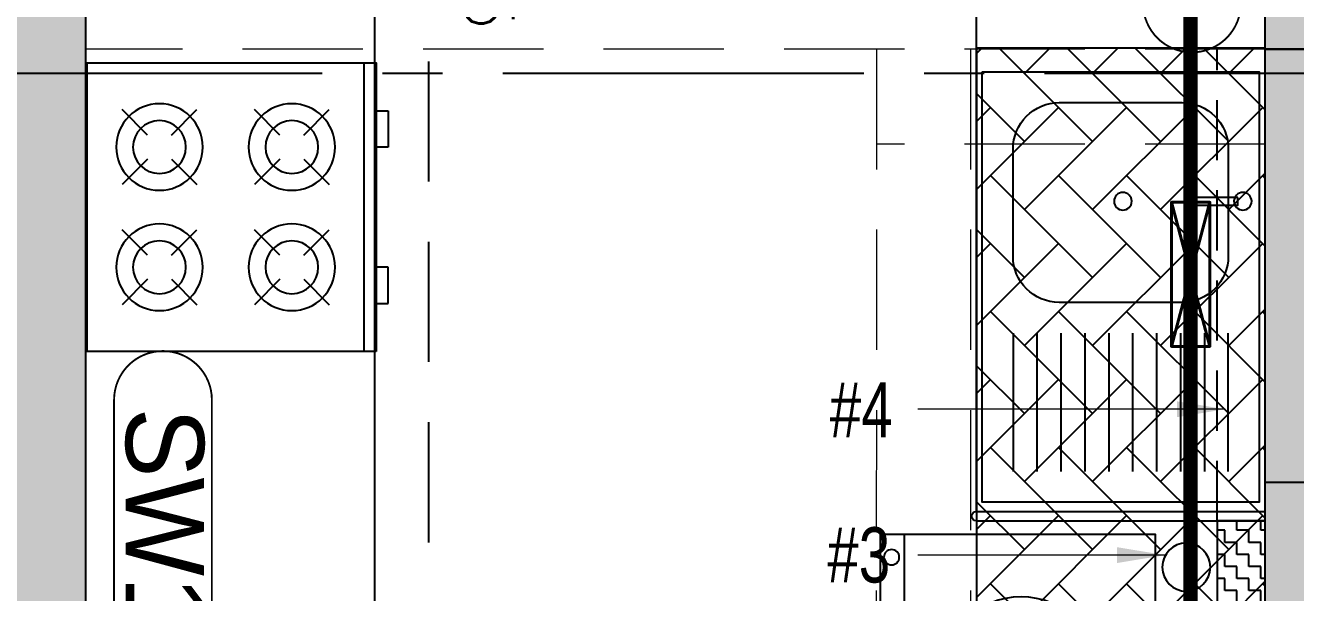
# Model space of a CAD drawing. Header units: millimetres. Extents: x -414464 to 1686, y -90036 to 108605.
# Drawn here: x -103867 to -101228, y -70755 to -69575 of the extents above; entities that cross this region are included whole.
import ezdxf

# ---------------------------------------------------------------- set-up
doc = ezdxf.new("R2010")
doc.units = ezdxf.units.MM
doc.header["$LTSCALE"] = 1000
doc.header["$MEASUREMENT"] = 0
for name, pattern in [('$1$AUDIT_D_120904163729-0', [0]), ('$36$HIDDEN', [0.375, 0.25, -0.125]), ('2BHK-A - BACK$1$HIDDEN', [0.375, 0.25, -0.125]), ('AUDIT_D_120904163729-0', [0]), ('T8(T9 IS SIMILAR) - DIMENSION & TEXTING$1$( Hidden )', [0.375, 0.25, -0.125]), ('T8(T9 IS SIMILAR) - DIMENSION & TEXTING$1$1', [0]), ('T8(T9 IS SIMILAR) - DIMENSION & TEXTING$1$AUDIT_D_120904163729-0', [0]), ('T8(T9 IS SIMILAR) - DIMENSION & TEXTING$1$HIDDEN', [0.375, 0.25, -0.125]), ('T8(T9 IS SIMILAR)$1$$0$HIDDEN', [0.375, 0.25, -0.125]), ('T8(T9 IS SIMILAR)$1$HIDDEN', [0.375, 0.25, -0.125]), ('T8_REFUGE COLUMNS$1$CENTER2', [1.125, 0.75, -0.125, 0.125, -0.125])]:
    doc.linetypes.add(name, pattern=pattern)
doc.layers.get('0').update_dxf_attribs({"linetype": 'AUDIT_D_120904163729-0'})
for name, color, linetype in [('$0$A-HATCH -160', 251, '$1$AUDIT_D_120904163729-0'), ('$21$A-DIMENSIONS', 2, '$36$HIDDEN'), ('2BHK-A - BACK$1$A-DECK SUNK 125', 8, 'Continuous'), ('2BHK-A - BACK$1$a-KIT FIX', 251, 'Continuous'), ('2BHK-A - BACK$1$A-SERVICES CUTOUT', 8, 'Continuous'), ('2BHK-A - BACK$1$LEDGE WALL', 5, 'Continuous'), ('a-rcc', 3, 'Continuous'), ('T8(T9 IS SIMILAR) - DIMENSION & TEXTING$1$A-DIMENSIONS', 2, 'T8(T9 IS SIMILAR) - DIMENSION & TEXTING$1$HIDDEN'), ('T8(T9 IS SIMILAR) - DIMENSION & TEXTING$1$A-FIRE FIGHTING', 7, 'T8(T9 IS SIMILAR) - DIMENSION & TEXTING$1$AUDIT_D_120904163729-0'), ('T8(T9 IS SIMILAR)$1$$6$a-beam 2', 50, 'Continuous'), ('T8_REFUGE COLUMNS$1$A-CENTERLINE', 193, 'T8_REFUGE COLUMNS$1$CENTER2'), ('T8_REFUGE COLUMNS$1$A-RCC COLS', 3, 'Continuous'), ('T8_TYPICAL COLUMNS$1$A-RCC COLS', 3, 'Continuous')]:
    doc.layers.add(name, color=color, linetype=linetype)
for name, color, linetype, lineweight in [('T8(T9 IS SIMILAR) - DIMENSION & TEXTING$1$R0-18-10-2014-T1-1st Podium Floor Plan$0$Text', 2, 'Continuous', 0), ('T8(T9 IS SIMILAR) - DIMENSION & TEXTING$1$U-IPD-WS-FIRE', 1, 'Continuous', 40), ('T8(T9 IS SIMILAR)$1$D&W', 8, 'Continuous', 25), ('T8(T9 IS SIMILAR)$1$SCPL BEAM', 191, 'T8(T9 IS SIMILAR)$1$$0$HIDDEN', 13), ('T8_REFUGE COLUMNS$1$A-COLUMN NO size reduce', 81, 'Continuous', 25)]:
    doc.layers.add(name, color=color, linetype=linetype, lineweight=lineweight)
for name, color, linetype, lineweight, true_color in [('T8(T9 IS SIMILAR) - DIMENSION & TEXTING$1$U-IPD-SP-SLEV-80', 7, 'T8(T9 IS SIMILAR) - DIMENSION & TEXTING$1$1', 40, 0x10d54b), ('T8_REFUGE COLUMNS$1$COL-HATCH', 7, 'Continuous', 25, 0xa3a3a3), ('T8_TYPICAL COLUMNS$1$$0$COL-HATCH', 7, 'Continuous', 25, 0xa3a3a3)]:
    doc.layers.add(name, color=color, linetype=linetype, lineweight=lineweight, true_color=true_color)
doc.styles.add('T8(T9 IS SIMILAR) - DIMENSION & TEXTING$1$ARIAL ARROW', font='swisscl.ttf')
doc.styles.add('T8(T9 IS SIMILAR) - DIMENSION & TEXTING$1$Romans 1', font='romans.shx', dxfattribs={"height": 100})
doc.styles.add('T8(T9 IS SIMILAR) - DIMENSION & TEXTING$1$Tahoma', font='tahoma.ttf')
doc.styles.add('T8_REFUGE COLUMNS$1$STANDARD', font='GOTHIC.TTF')
doc.dimstyles.new('T8(T9 IS SIMILAR) - DIMENSION & TEXTING$1$ALPINE S', dxfattribs={"dimscale": 0, "dimtxt": 100, "dimasz": 75, "dimexe": 0, "dimexo": 0, "dimgap": 75, "dimtad": 1, "dimdec": 0, "dimzin": 0, "dimdsep": 46, "dimtxsty": 'T8(T9 IS SIMILAR) - DIMENSION & TEXTING$1$Romans 1', "dimblk": 'T8(T9 IS SIMILAR) - DIMENSION & TEXTING$1$_ArchTick', "dimcen": 0.09, "dimclrd": 256, "dimclre": 256, "dimclrt": 7, "dimadec": 0, "dimazin": 0, "dimtfac": 1, "dimtdec": 0, "dimtofl": 0, "dimtmove": 1, "dimatfit": 0, "dimldrblk": 'T8(T9 IS SIMILAR) - DIMENSION & TEXTING$1$_Open90', "dimfxl": 1, "dimtolj": 1, "dimtzin": 0, "dimarcsym": 0})
doc.dimstyles.new('T8(T9 IS SIMILAR) - DIMENSION & TEXTING$1$SAMATA STD', dxfattribs={"dimtxt": 100, "dimasz": 50, "dimexe": 50, "dimexo": 50, "dimgap": 10, "dimtad": 0, "dimdec": 0, "dimrnd": 5, "dimzin": 0, "dimdsep": 46, "dimtxsty": 'T8(T9 IS SIMILAR) - DIMENSION & TEXTING$1$Tahoma', "dimblk": 'T8(T9 IS SIMILAR) - DIMENSION & TEXTING$1$_Origin2', "dimcen": -50, "dimdle": 50, "dimclrd": 7, "dimclre": 7, "dimclrt": 7, "dimadec": 0, "dimazin": 0, "dimtfac": 1, "dimtdec": 0, "dimtmove": 1, "dimatfit": 3, "dimfxl": 150, "dimtfill": 1, "dimtolj": 1, "dimtzin": 0, "dimlwd": -1, "dimlwe": -1, "dimarcsym": 0})

# ---------------------------------------------------------------- blocks, each defined once
blk = doc.blocks.new('T8_REFUGE COLUMNS')
at = {"layer": 'T8_REFUGE COLUMNS$1$COL-HATCH', "linetype": 'ByBlock'}
h = blk.add_hatch(color=256, dxfattribs=at)
h.dxf.hatch_style = 1
h.paths.add_polyline_path([(1209602.069074491, -5706299.863253396), (1209852.069074491, -5706299.863253396), (1209852.069074491, -5708099.863253396), (1209602.069074491, -5708099.863253396)])
h = blk.add_hatch(color=256, dxfattribs=at)
h.dxf.hatch_style = 1
h.paths.add_polyline_path([(1212262.093489846, -5708099.863253396), (1210752.093489846, -5708099.863253396), (1210752.093489846, -5707849.863253396), (1212262.093489846, -5707849.863253396)])
h = blk.add_hatch(color=256, dxfattribs=at)
h.dxf.hatch_style = 1
h.paths.add_polyline_path([(1207452.069074491, -5710799.863253397), (1211787.069074492, -5710799.8632534), (1211787.069074492, -5710549.863253399), (1207452.069074491, -5710549.863253396)])
at = {"layer": 'T8_REFUGE COLUMNS$1$A-CENTERLINE'}
blk.add_line((1209902.069074492, -5728808.541404216), (1209902.069074492, -5698573.632249597), dxfattribs=at)
at = {"layer": 'T8_REFUGE COLUMNS$1$A-COLUMN NO size reduce', "linetype": 'ByBlock', "const_width": 3.9}
for points in [[(1209156.679265389, -5708353.553419402, -1), (1209156.679265389, -5708150.378708321), (1209756.879809237, -5708150.378708321, -1), (1209756.879809237, -5708353.553419403)], [(1210581.067396513, -5710491.063346919, -1), (1210581.067396513, -5710287.888635837), (1211185.134357764, -5710287.888635837, -1), (1211185.134357763, -5710491.063346918)]]:
    blk.add_lwpolyline(points, format="xyb", close=True, dxfattribs=at)
at = {"layer": 'T8_REFUGE COLUMNS$1$A-RCC COLS', "linetype": 'ByBlock'}
for points in [[(1209602.069074491, -5706299.863253396), (1209852.069074491, -5706299.863253396), (1209852.069074491, -5708099.863253396), (1209602.069074491, -5708099.863253396)], [(1212262.093489846, -5708099.863253396), (1210752.093489846, -5708099.863253396), (1210752.093489846, -5707849.863253396), (1212262.093489846, -5707849.863253396)], [(1207452.069074491, -5710799.863253397), (1211787.069074492, -5710799.8632534), (1211787.069074492, -5710549.863253399), (1207452.069074491, -5710549.863253396)]]:
    blk.add_lwpolyline(points, close=True, dxfattribs=at)
at = {"layer": 'T8_REFUGE COLUMNS$1$A-COLUMN NO size reduce', "linetype": 'ByBlock', "insert": (1210597.317396513, -5710304.138635837), "char_height": 162.5, "attachment_point": 1, "style": 'T8_REFUGE COLUMNS$1$STANDARD'}
blk.add_mtext_dynamic_manual_height_columns('SW16', width=444.6849770843983, gutter_width=500, heights=[0], dxfattribs=at)
blk = doc.blocks.new('T8_TYPICAL COLUMNS')
at = {"layer": 'T8_TYPICAL COLUMNS$1$$0$COL-HATCH', "linetype": 'ByBlock'}
h = blk.add_hatch(color=256, dxfattribs=at)
h.dxf.hatch_style = 1
h.paths.add_polyline_path([(1200282.240084554, -5707850.314303478), (1202692.264499909, -5707850.314303478), (1202692.264499909, -5708100.314303478), (1200282.240084554, -5708100.314303478)])
h.paths.add_polyline_path([(1209852.264499908, -5708100.314303478), (1212262.288915263, -5708100.314303478), (1212262.288915263, -5707850.314303478), (1209852.264499908, -5707850.314303478)])
at = {"layer": 'T8_TYPICAL COLUMNS$1$A-RCC COLS', "linetype": 'ByBlock'}
blk.add_lwpolyline([(1209852.264499908, -5708100.314303478), (1212262.288915263, -5708100.314303478), (1212262.288915263, -5707850.314303478), (1209852.264499908, -5707850.314303478)], close=True, dxfattribs=at)
blk.add_blockref('T8_REFUGE COLUMNS', (0, 0), dxfattribs=at)
blk = doc.blocks.new('2BHK-A - BACK$1$RANGE-flat-1')
at = {"color": 0, "linetype": 'ByBlock'}
for p, q in [((-575, -600), (-575, 0)), ((-600, -100), (-625, -100)), ((-625, -100), (-625, -175)), ((-450, -150), (-502.7817459305516, -97.21825406979768)), ((-400, -150), (-347.2182540694484, -97.21825406979768)), ((-175, -150), (-227.7817459305516, -97.21825406979768)), ((-125, -150), (-72.21825406944843, -97.21825406979768)), ((-625, -175), (-600, -175)), ((-450, -200), (-502.7817459305516, -252.7817459302023)), ((-400, -200), (-347.2182540694484, -252.7817459302023)), ((-175, -200), (-227.7817459305516, -252.7817459302023)), ((-125, -200), (-72.21825406944843, -252.7817459302023)), ((-450, -400), (-502.7817459305516, -347.2182540697977)), ((-400, -400), (-347.2182540694484, -347.2182540697977)), ((-175, -400), (-227.7817459305516, -347.2182540697977)), ((-125, -400), (-72.21825406944843, -347.2182540697977)), ((-625, -425), (-600, -425)), ((-625, -500), (-625, -425)), ((-450, -450), (-502.7817459305516, -502.7817459302021)), ((-400, -450), (-347.2182540694484, -502.7817459302021)), ((-175, -450), (-227.7817459305516, -502.7817459302021)), ((-125, -450), (-72.21825406944843, -502.7817459302021)), ((-600, -500), (-625, -500))]:
    blk.add_line(p, q, dxfattribs=at)
blk.add_lwpolyline([(-600, -600), (0, -600), (0, 0), (-600, 0)], close=True, dxfattribs=at)
for centre, radius in [((-425, -175), 90), ((-150, -175), 90), ((-425, -175), 55), ((-150, -175), 55), ((-425, -425), 90), ((-150, -425), 90), ((-425, -425), 55), ((-150, -425), 55)]:
    blk.add_circle(centre, radius, dxfattribs=at)
blk = doc.blocks.new('2BHK-A - BACK$1$SINK1-flat-1')
at = {"color": 0, "linetype": 'ByBlock'}
for p, q in [((-275.0000000046566, -50.00000000279397), (-49.99999999813735, -50.00000000279397)), ((-275.0000000046566, -88.88880000263453), (-49.99999999813735, -88.88880000263453)), ((-275.0000000046566, -127.7776000024751), (-49.99999999813735, -127.7776000024751)), ((-275.0000000046566, -166.666400003247), (-49.99999999813735, -166.666400003247)), ((-275.0000000046566, -205.5552000030875), (-49.99999999813735, -205.5552000030875)), ((-275.0000000046566, -244.4440000030445), (-49.99999999813735, -244.4440000030445)), ((-275.0000000046566, -283.3328000027686), (-49.99999999813735, -283.3328000027686)), ((-275.0000000046566, -322.2216000026092), (-49.99999999813735, -322.2216000026092)), ((-275.0000000046566, -361.1104000024498), (-49.99999999813735, -361.1104000024498)), ((-49.99999999813735, -400.0000000083819), (-275.0000000046566, -400.0000000083819))]:
    blk.add_line(p, q, dxfattribs=at)
for points in [[(-700.000000002794, 0), (-700.000000002794, -449.999999997206), (0, -449.999999997206), (0, 0)], [(-495.882251854986, -415.5747385367285), (-495.882251854986, -336.0838437867351), (-483.0661381296813, -336.0838437867351), (-483.0661381296813, -415.5747385367285)]]:
    blk.add_lwpolyline(points, close=True, dxfattribs=at)
blk.add_lwpolyline([(-400, -50.00000000279397), (-575, -50.00000000279397, 0.4142135623730951), (-650.0000000046566, -125), (-650.0000000046566, -324.999999997206, 0.4142135623730951), (-575, -400.0000000083819), (-400, -400.0000000083819, 0.4142135623730951), (-325.000000002794, -324.999999997206), (-325.000000002794, -125, 0.4142135623730875)], format="xyb", close=True, dxfattribs=at)
for centre in [(-489.4741949923337, -228.5798256844282), (-489.4741949923337, -423.5986879415577)]:
    blk.add_circle(centre, 14.39275219105184, dxfattribs=at)
blk = doc.blocks.new('2BHK-A - BACK$1$WM-flat-1')
at = {"layer": '2BHK-A - BACK$1$a-KIT FIX'}
blk.add_line((-110.3425776257645, -114.8052598498761), (-680.6954879406837, -114.8052598498761), dxfattribs=at)
blk.add_lwpolyline([(-680.6954879406837, -64.80525984987615), (-680.6954879406837, -635.1581701645628), (-110.3425776257645, -635.1581701645628), (-110.3425776257645, -64.80525984987615)], close=True, dxfattribs=at)
for centre, radius in [((-632.5945640295978, -87.86119951773433), 15.90515277803484), ((-518.9811874706065, -87.86119951773433), 15.90515277803484), ((-272.0568780959584, -87.86119951773433), 15.90515277803484), ((-158.4435015368508, -87.86119951773433), 15.90515277803484), ((-389.9216592886951, -356.8034508628771), 160.3296792248438), ((-389.9216592886951, -356.8034508628771), 148.3296792248438)]:
    blk.add_circle(centre, radius, dxfattribs=at)
blk = doc.blocks.new('2BHK-A - BACK')
at = {"layer": '2BHK-A - BACK$1$A-DECK SUNK 125'}
h = blk.add_hatch(dxfattribs=at)
h.set_pattern_fill('AR-HBONE', color=256, scale=25)
h.set_pattern_definition([(45.00000000000001, (54492.61553337798, 14881.46154749021), (1.110223024625157e-14, 141.4213562373095), [299.9999999999999, -99.99999999999997]), (135, (54563.32621150278, 14952.17222561501), (1.110223024625157e-14, 141.4213562373095), [299.9999999999996, -99.9999999999999])])
h.paths.add_polyline_path([(1202694.677079449, -5708699.549002734), (1200917.101664519, -5708699.549002734), (1200917.101664519, -5708199.639574373), (1201431.741588541, -5708199.639574373), (1201431.741588541, -5708099.639574374), (1202694.677079449, -5708099.863638652)])
at = {"layer": '2BHK-A - BACK$1$LEDGE WALL'}
h = blk.add_hatch(dxfattribs=at)
h.set_pattern_fill('ZIGZAG', color=8, scale=200, angle=270)
h.set_pattern_definition([(270, (6.51925802230835e-09, 0), (25, -25), [25, -25]), (9.213864076586625e-15, (6.51925802230835e-09, -25), (25, 24.99999999999999), [25, -25])])
h.paths.add_polyline_path([(1201711.819059505, -5708099.863253389), (1201711.819059505, -5708199.863253389), (1201531.741556142, -5708199.831359789), (1201531.72387907, -5708299.639574373), (1200917.07609995, -5708299.70281983), (1200917.053730198, -5708199.74192421), (1201431.741588541, -5708199.639574373), (1201431.741588541, -5708099.639574374)])
at = {"layer": '2BHK-A - BACK$1$a-KIT FIX', "color": 1}
for p, q in [((1201711.819059505, -5708699.549002734), (1201711.819059505, -5708099.876273969)), ((1201731.819059505, -5708699.549002734), (1201731.819059505, -5708099.876273969)), ((1201731.819059505, -5708699.549002734), (1204892.10168518, -5708699.549002734)), ((1200917.101664518, -5709949.549002735), (1203922.104480745, -5709949.549002733))]:
    blk.add_line(p, q, dxfattribs=at)
blk.add_arc((1201721.819059505, -5708699.549002734), 10, 180, 0, dxfattribs=at)
at = {"layer": '2BHK-A - BACK$1$A-SERVICES CUTOUT', "ltscale": 5}
blk.add_lwpolyline([(1202694.677079449, -5708699.549002734), (1200917.101664519, -5708699.549002734), (1200917.101664519, -5708199.639574373), (1201431.741588541, -5708199.639574373), (1201431.741588541, -5708099.639574374), (1202694.677079449, -5708099.863638652)], close=True, dxfattribs=at)
at = {"layer": '2BHK-A - BACK$1$LEDGE WALL'}
blk.add_lwpolyline([(1201711.819059505, -5708099.863253389), (1201711.819059505, -5708199.863253389), (1201531.741556142, -5708199.831359789), (1201531.741556142, -5708199.831359789), (1201531.72387907, -5708299.639574373), (1200917.07609995, -5708299.70281983), (1200917.053730198, -5708199.74192421), (1201431.741588541, -5708199.639574373), (1201431.741588541, -5708099.639574374)], close=True, dxfattribs=at)
at = {"layer": '2BHK-A - BACK$1$LEDGE WALL', "linetype": '2BHK-A - BACK$1$HIDDEN', "ltscale": 0.5}
blk.add_lwpolyline([(1201711.819059505, -5708199.863253389), (1202694.677079449, -5708199.863253389), (1202694.677079449, -5708099.863253389)], dxfattribs=at)
at = {"layer": '2BHK-A - BACK$1$LEDGE WALL'}
blk.add_circle((1201615.761977589, -5708263.718255774), 50, dxfattribs=at)
at = {"layer": '2BHK-A - BACK$1$a-KIT FIX', "extrusion": (0, 0, -1), "xscale": -1.277777777785371, "yscale": 1.277777777785371, "zscale": -1.277777777785371, "rotation": 180}
blk.add_blockref('2BHK-A - BACK$1$SINK1-flat-1', (-1201750.981922961, -5708687.549002734), dxfattribs=at)
at = {"layer": '2BHK-A - BACK$1$a-KIT FIX', "extrusion": (0, 0, -1), "xscale": -1, "zscale": -1}
for name, p, rotation in [('2BHK-A - BACK$1$WM-flat-1', (-1201003.747279975, -5708963.747979967, -2.950605870744027e-09), 180), ('2BHK-A - BACK$1$RANGE-flat-1', (-1202664.237031618, -5710546.773850534), 90)]:
    blk.add_blockref(name, p, dxfattribs=dict(at, rotation=rotation))
blk = doc.blocks.new('T8(T9 IS SIMILAR) - DIMENSION & TEXTING$1$_ArchTick')
at = {"color": 0, "linetype": 'ByBlock', "const_width": 0.15}
blk.add_lwpolyline([(-0.5, -0.5), (0.5, 0.5)], dxfattribs=at)
blk = doc.blocks.new('*D1523')
at = {"layer": 'T8(T9 IS SIMILAR) - DIMENSION & TEXTING$1$A-DIMENSIONS', "linetype": 'T8(T9 IS SIMILAR) - DIMENSION & TEXTING$1$HIDDEN', "lineweight": -2, "transparency": 16777216}
for p, q in [((1207652.264499908, -5709960.771530651), (1207652.264499908, -5709836.912851391)), ((1211627.264520543, -5709960.771530651), (1211627.264520543, -5709836.912851391))]:
    blk.add_line(p, q, dxfattribs=at)
at = {"layer": 'T8(T9 IS SIMILAR) - DIMENSION & TEXTING$1$A-DIMENSIONS', "lineweight": -2, "transparency": 16777216}
blk.add_line((1211627.264520543, -5709836.912851391), (1207652.264499908, -5709836.912851391), dxfattribs=at)
at = {"layer": 'T8(T9 IS SIMILAR) - DIMENSION & TEXTING$1$A-DIMENSIONS', "linetype": 'ByBlock', "lineweight": -2, "transparency": 16777216, "xscale": 75, "yscale": 75, "zscale": 75, "rotation": 180}
blk.add_blockref('T8(T9 IS SIMILAR) - DIMENSION & TEXTING$1$_ArchTick', (1207652.264499908, -5709836.912851391), dxfattribs=at)
at = {"layer": 'T8(T9 IS SIMILAR) - DIMENSION & TEXTING$1$A-DIMENSIONS', "linetype": 'ByBlock', "lineweight": -2, "transparency": 16777216, "xscale": 75, "yscale": 75, "zscale": 75}
blk.add_blockref('T8(T9 IS SIMILAR) - DIMENSION & TEXTING$1$_ArchTick', (1211627.264520543, -5709836.912851391), dxfattribs=at)
at = {"layer": 'T8(T9 IS SIMILAR) - DIMENSION & TEXTING$1$A-DIMENSIONS', "color": 7, "linetype": 'ByBlock', "transparency": 16777216, "insert": (1209639.764510226, -5709711.912851391), "char_height": 100, "attachment_point": 5, "style": 'T8(T9 IS SIMILAR) - DIMENSION & TEXTING$1$Romans 1'}
blk.add_mtext('\\A1;3975', dxfattribs=at)
blk = doc.blocks.new('T8(T9 IS SIMILAR) - DIMENSION & TEXTING$1$_Open90')
at = {"color": 0, "linetype": 'ByBlock', "lineweight": -2}
for p, q in [((-0.5, 0.5), (0, 0)), ((0, 0), (-1, 0)), ((0, 0), (-0.5, -0.5))]:
    blk.add_line(p, q, dxfattribs=at)
blk = doc.blocks.new('T8(T9 IS SIMILAR) - DIMENSION & TEXTING$1$A$C7A147FD6')
at = {"layer": 'T8(T9 IS SIMILAR) - DIMENSION & TEXTING$1$U-IPD-SP-SLEV-80', "elevation": -1.280640394193051}
blk.add_lwpolyline([(2717.742257467791, 7079.30076214968), (3017.742257416219, 7079.306325234124), (3017.740773927042, 7159.306325220386), (2717.740773978614, 7159.300762135943), (2717.742257467791, 7079.30076214968), (3017.740773927042, 7159.306325220386), (3017.742257416219, 7079.306325234124), (2717.740773978614, 7159.300762135943)], dxfattribs=at)
at = {"layer": 'T8(T9 IS SIMILAR) - DIMENSION & TEXTING$1$U-IPD-WS-FIRE', "color": 9, "linetype": 'T8(T9 IS SIMILAR) - DIMENSION & TEXTING$1$( Hidden )', "ltscale": 2, "true_color": 0xafd9aa, "const_width": 30, "elevation": -1.280640394193051}
blk.add_lwpolyline([(5416.143143008521, 12094.46746089714), (5678.290676809702, 12094.45551632807), (5678.206848728965, 10254.68009201626), (4030.810835048294, 10254.75515446367), (3869.214932139817, 10254.76251746799), (3869.146918561863, 8762.068086840824), (3869.072052810458, 7118.988961644529), (-58.24050612232531, 7119.167906895047), (-58.36257985321572, 4440.014953617007), (-2302.00213282305, 4440.014953617007)], dxfattribs=at)
blk = doc.blocks.new('T8(T9 IS SIMILAR) - DIMENSION & TEXTING$1$_Origin2')
at = {"color": 0, "linetype": 'ByBlock', "lineweight": -2}
blk.add_line((-0.5, 0), (-1, 0), dxfattribs=at)
for radius in [0.5, 0.25]:
    blk.add_circle((0, 0), radius, dxfattribs=at)
blk = doc.blocks.new('T8(T9 IS SIMILAR) - DIMENSION & TEXTING')
at = {"layer": 'T8(T9 IS SIMILAR) - DIMENSION & TEXTING$1$A-FIRE FIGHTING', "linetype": 'ByBlock'}
blk.add_blockref('T8(T9 IS SIMILAR) - DIMENSION & TEXTING$1$A$C7A147FD6', (1207452.264499907, -5715374.027665358), dxfattribs=at)
at = {"layer": 'T8(T9 IS SIMILAR) - DIMENSION & TEXTING$1$R0-18-10-2014-T1-1st Podium Floor Plan$0$Text', "char_height": 114.75, "attachment_point": 7, "rotation": 90.00000000000003, "style": 'T8(T9 IS SIMILAR) - DIMENSION & TEXTING$1$ARIAL ARROW'}
for s, insert, width in [('#4', (1210659.106365621, -5709004.41960114, 0.008513931521519469), 228.1746574305975), ('#3', (1210962.295750525, -5709009.537657435, 0.008513931521519469), 235.3052137261768)]:
    blk.add_mtext(s, dxfattribs=dict(at, insert=insert, width=width))
at = {"layer": 'T8(T9 IS SIMILAR) - DIMENSION & TEXTING$1$A-DIMENSIONS', "linetype": 'ByBlock'}
dim = blk.add_linear_dim(base=(1207652.264499908, -5709836.912851391), p1=(1211627.264520543, -5709960.771530651), p2=(1207652.264499908, -5709960.771530651), angle=180, dimstyle='T8(T9 IS SIMILAR) - DIMENSION & TEXTING$1$ALPINE S', override={"dimscale": 1, "dimfxl": 5, "dimarcsym": 1}, dxfattribs=at)
dim.commit()
dim.dimension.update_dxf_attribs({"geometry": '*D1523', "text_midpoint": (1209639.764510226, -5709711.912851391)})
at = {"layer": 'T8(T9 IS SIMILAR) - DIMENSION & TEXTING$1$R0-18-10-2014-T1-1st Podium Floor Plan$0$Text'}
for points in [[(1210600.434433579, -5708182.794811753, -0.02432551863291288), (1210600.599658706, -5708514.794811753, -0.02432551863291288), (1210600.572453923, -5708821.156791409, -0.02432551863291288)], [(1210903.761838826, -5708307.584337487, -0.02432551863291288), (1210903.78904361, -5708526.294811753, -0.02432551863291288), (1210903.761838826, -5708821.156791409, -0.02432551863291288)]]:
    blk.add_leader(points, dimstyle='T8(T9 IS SIMILAR) - DIMENSION & TEXTING$1$SAMATA STD', override={"dimscale": 1, "dimasz": 100, "dimclrd": 2, "dimfxlon": 1, "dimarcsym": 1}, dxfattribs=at)
blk = doc.blocks.new('T8(T9 IS SIMILAR)')
at = {"layer": 'T8(T9 IS SIMILAR)$1$D&W', "linetype": 'ByBlock'}
blk.add_blockref('T8_TYPICAL COLUMNS', (1.862645149230957e-09, 0), dxfattribs=at)
at = {"layer": 'T8(T9 IS SIMILAR)$1$D&W', "linetype": 'ByBlock', "xscale": -1}
blk.add_blockref('2BHK-A - BACK', (2412544.585860755, 0), dxfattribs=at)
at = {"layer": 'T8(T9 IS SIMILAR)$1$$6$a-beam 2', "linetype": 'ByBlock'}
blk.add_blockref('T8(T9 IS SIMILAR) - DIMENSION & TEXTING', (1.862645149230957e-09, 0), dxfattribs=at)
at = {"layer": 'T8(T9 IS SIMILAR)$1$SCPL BEAM', "linetype": 'T8(T9 IS SIMILAR)$1$HIDDEN'}
for p, q in [((1209852.123888745, -5708099.211681733), (1209852.162320479, -5710549.23775349, 0.1405530803717738)), ((1210049.14755918, -5708099.372228781, 2.161707979787955), (1210049.107674642, -5708907.592929939, 0.03155949115716794)), ((1209852.13349752, -5708711.777212868, 0.03514165547676384), (1211786.580643131, -5708711.859751591, -2.990525789092757e-05)), ((1209852.123843416, -5708907.583218524, 0.03514091948496001), (1211586.570970311, -5708907.668727884, 0.003606361375851685))]:
    blk.add_line(p, q, dxfattribs=at)
blk = doc.blocks.new('A$C48506478')
at = {"layer": '$21$A-DIMENSIONS', "linetype": 'ByBlock'}
blk.add_blockref('T8(T9 IS SIMILAR)', (-1195542.605633154, 5727884.643967762), dxfattribs=at)
at = {"layer": '$0$A-HATCH -160', "linetype": 'ByBlock'}
blk.add_blockref('T8(T9 IS SIMILAR) - DIMENSION & TEXTING', (-1195542.605633154, 5727884.643967762), dxfattribs=at)

msp = doc.modelspace()

# ---------------------------------------------------------------- block references
at = {"layer": 'a-rcc', "linetype": 'ByBlock', "rotation": 270}
msp.add_blockref('A$C48506478', (-121075.9935740144, -55315.34865896589, -0.03228150548557907), dxfattribs=at)

doc.saveas('drawing.dxf')
